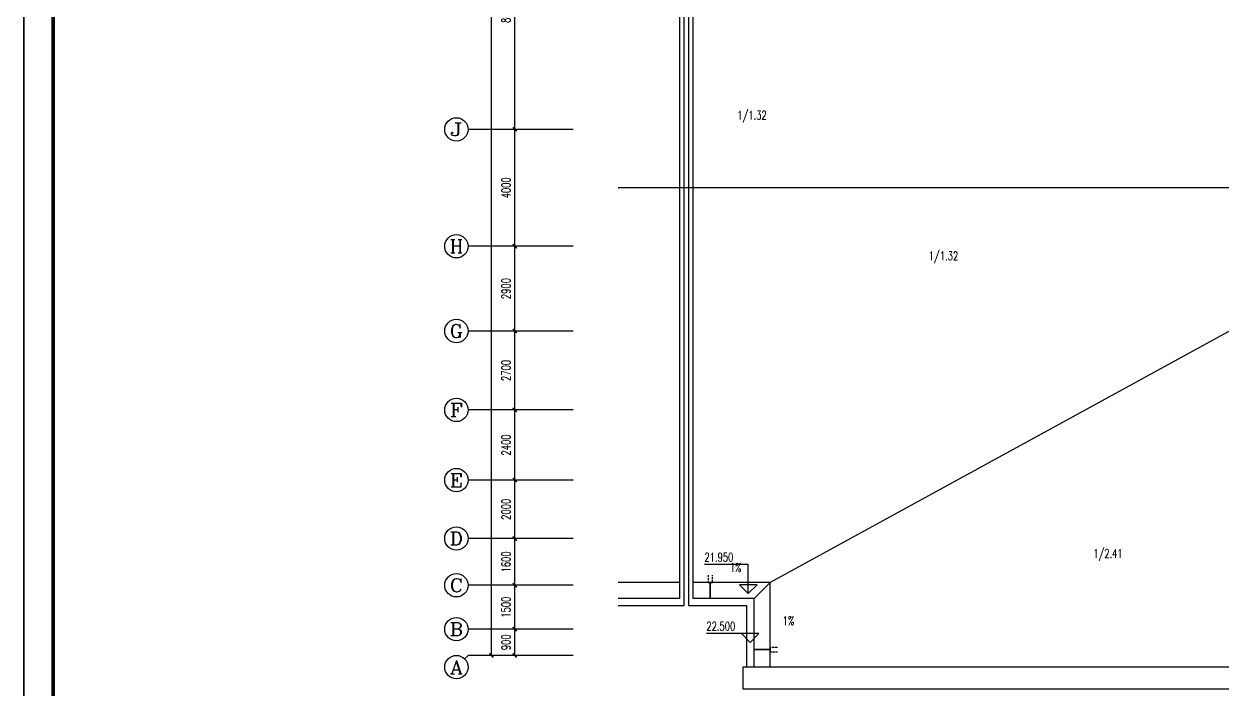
# Model space of a CAD drawing. Extents: x 190999 to 918899, y -200814 to 215286.
# Drawn here: x 834799 to 875821, y -181646 to -158890 of the extents above; entities that cross this region are included whole.
import ezdxf
from ezdxf.enums import TextEntityAlignment as Align

# ---------------------------------------------------------------- set-up
doc = ezdxf.new("R2010")
doc.units = 0
doc.header["$LTSCALE"] = 1000
doc.header["$MEASUREMENT"] = 0
doc.linetypes.add('DASH', pattern=[0.35, 0.25, -0.1])
doc.layers.get('Defpoints').update_dxf_attribs({"color": 1})
for name, color, linetype in [('AXIS', 3, 'Continuous'), ('AXIS_TEXT', 7, 'Continuous'), ('DIM_ELEV', 3, 'Continuous'), ('PUB_TEXT', 7, 'Continuous'), ('ROOF', 4, 'Continuous'), ('图框', 189, 'Continuous'), ('屋面排水', 4, 'Continuous'), ('雨水管口', 6, 'Continuous')]:
    doc.layers.add(name, color=color, linetype=linetype)
doc.styles.add('_TCH_AXIS', font='COMPLEX', dxfattribs={"bigfont": 'GBCBIG'})
doc.styles.add('_TCH_DIM', font='SIMPLEX', dxfattribs={"bigfont": 'GBCBIG'})
doc.styles.add('COMPLEX', font='COMPLEX')
doc.styles.add('DIM_FONT', font='SIMPLEX', dxfattribs={"width": 0.7, "bigfont": 'GBCBIG'})
doc.dimstyles.new('DIMN', dxfattribs={"dimtxt": 300, "dimasz": 100, "dimexe": 250, "dimexo": 300, "dimgap": 150, "dimtad": 1, "dimdec": 0, "dimzin": 0, "dimdsep": 46, "dimtxsty": 'DIM_FONT', "dimblk": 'ARCHTICK', "dimcen": 0.09, "dimclrt": 7, "dimazin": 2, "dimtfac": 1, "dimtdec": 0, "dimtix": 1, "dimtmove": 2, "dimatfit": 3, "dimfxl": 0, "dimtolj": 1, "dimtzin": 0, "dimarcsym": 0})

# ---------------------------------------------------------------- blocks, each defined once
blk = doc.blocks.new('TJAD_TK_A0')
at = {"layer": '图框'}
for p, q in [((2162, 399.3), (973, 399.3)), ((973, -441.7), (2162, -441.7))]:
    blk.add_line(p, q, dxfattribs=at)
at = {"layer": '图框', "const_width": 1.2}
blk.add_lwpolyline([(2152, -431.7), (2152, 389.3), (998, 389.3), (998, -431.7)], close=True, dxfattribs=at)
blk = doc.blocks.new('_ArchTick')
at = {"const_width": 0.5}
blk.add_lwpolyline([(-0.7, -0.7), (0.7, 0.7)], dxfattribs=at)
blk = doc.blocks.new('*D1819')
at = {"layer": 'AXIS', "color": 0, "lineweight": -2}
for p, q in [((852399, -179596), (851354, -179596)), ((851604, -180496), (851604, -179596)), ((852399, -180496), (851354, -180496))]:
    blk.add_line(p, q, dxfattribs=at)
at = {"layer": 'Defpoints', "color": 0}
for p in [(851604, -179596), (852699, -179596), (852699, -180496)]:
    blk.add_point(p, dxfattribs=at)
at = {"layer": 'AXIS', "color": 0, "lineweight": -2, "xscale": 100, "yscale": 100, "zscale": 100}
for p, rotation in [((851604, -179596), 90), ((851604, -180496), 270)]:
    blk.add_blockref('_ArchTick', p, dxfattribs=dict(at, rotation=rotation))
at = {"layer": 'AXIS', "color": 7, "insert": (851304, -180046), "char_height": 300, "attachment_point": 5, "rotation": 90, "style": 'DIM_FONT'}
blk.add_mtext('\\A1;900', dxfattribs=at)
blk = doc.blocks.new('*D1820')
at = {"layer": 'AXIS', "color": 0, "lineweight": -2}
for p, q in [((852399, -178096), (851354, -178096)), ((851604, -179596), (851604, -178096)), ((852399, -179596), (851354, -179596))]:
    blk.add_line(p, q, dxfattribs=at)
at = {"layer": 'Defpoints', "color": 0}
for p in [(851604, -178096), (852699, -178096), (852699, -179596)]:
    blk.add_point(p, dxfattribs=at)
at = {"layer": 'AXIS', "color": 0, "lineweight": -2, "xscale": 100, "yscale": 100, "zscale": 100}
for p, rotation in [((851604, -178096), 90), ((851604, -179596), 270)]:
    blk.add_blockref('_ArchTick', p, dxfattribs=dict(at, rotation=rotation))
at = {"layer": 'AXIS', "color": 7, "insert": (851304, -178846), "char_height": 300, "attachment_point": 5, "rotation": 90, "style": 'DIM_FONT'}
blk.add_mtext('\\A1;1500', dxfattribs=at)
blk = doc.blocks.new('*D1821')
at = {"layer": 'AXIS', "color": 0, "lineweight": -2}
for p, q in [((852399, -176496), (851354, -176496)), ((851604, -178096), (851604, -176496)), ((852399, -178096), (851354, -178096))]:
    blk.add_line(p, q, dxfattribs=at)
at = {"layer": 'Defpoints', "color": 0}
for p in [(851604, -176496), (852699, -176496), (852699, -178096)]:
    blk.add_point(p, dxfattribs=at)
at = {"layer": 'AXIS', "color": 0, "lineweight": -2, "xscale": 100, "yscale": 100, "zscale": 100}
for p, rotation in [((851604, -176496), 90), ((851604, -178096), 270)]:
    blk.add_blockref('_ArchTick', p, dxfattribs=dict(at, rotation=rotation))
at = {"layer": 'AXIS', "color": 7, "insert": (851304, -177296), "char_height": 300, "attachment_point": 5, "rotation": 90, "style": 'DIM_FONT'}
blk.add_mtext('\\A1;1600', dxfattribs=at)
blk = doc.blocks.new('*D1822')
at = {"layer": 'AXIS', "color": 0, "lineweight": -2}
for p, q in [((852399, -174496), (851354, -174496)), ((851604, -176496), (851604, -174496)), ((852399, -176496), (851354, -176496))]:
    blk.add_line(p, q, dxfattribs=at)
at = {"layer": 'Defpoints', "color": 0}
for p in [(851604, -174496), (852699, -174496), (852699, -176496)]:
    blk.add_point(p, dxfattribs=at)
at = {"layer": 'AXIS', "color": 0, "lineweight": -2, "xscale": 100, "yscale": 100, "zscale": 100}
for p, rotation in [((851604, -174496), 90), ((851604, -176496), 270)]:
    blk.add_blockref('_ArchTick', p, dxfattribs=dict(at, rotation=rotation))
at = {"layer": 'AXIS', "color": 7, "insert": (851304, -175496), "char_height": 300, "attachment_point": 5, "rotation": 90, "style": 'DIM_FONT'}
blk.add_mtext('\\A1;2000', dxfattribs=at)
blk = doc.blocks.new('*D1823')
at = {"layer": 'AXIS', "color": 0, "lineweight": -2}
for p, q in [((852399, -172096), (851354, -172096)), ((851604, -174496), (851604, -172096)), ((852399, -174496), (851354, -174496))]:
    blk.add_line(p, q, dxfattribs=at)
at = {"layer": 'Defpoints', "color": 0}
for p in [(851604, -172096), (852699, -172096), (852699, -174496)]:
    blk.add_point(p, dxfattribs=at)
at = {"layer": 'AXIS', "color": 0, "lineweight": -2, "xscale": 100, "yscale": 100, "zscale": 100}
for p, rotation in [((851604, -172096), 90), ((851604, -174496), 270)]:
    blk.add_blockref('_ArchTick', p, dxfattribs=dict(at, rotation=rotation))
at = {"layer": 'AXIS', "color": 7, "insert": (851304, -173296), "char_height": 300, "attachment_point": 5, "rotation": 90, "style": 'DIM_FONT'}
blk.add_mtext('\\A1;2400', dxfattribs=at)
blk = doc.blocks.new('*D1824')
at = {"layer": 'AXIS', "color": 0, "lineweight": -2}
for p, q in [((852399, -169396), (851354, -169396)), ((851604, -172096), (851604, -169396)), ((852399, -172096), (851354, -172096))]:
    blk.add_line(p, q, dxfattribs=at)
at = {"layer": 'Defpoints', "color": 0}
for p in [(851604, -169396), (852699, -169396), (852699, -172096)]:
    blk.add_point(p, dxfattribs=at)
at = {"layer": 'AXIS', "color": 0, "lineweight": -2, "xscale": 100, "yscale": 100, "zscale": 100}
for p, rotation in [((851604, -169396), 90), ((851604, -172096), 270)]:
    blk.add_blockref('_ArchTick', p, dxfattribs=dict(at, rotation=rotation))
at = {"layer": 'AXIS', "color": 7, "insert": (851304, -170746), "char_height": 300, "attachment_point": 5, "rotation": 90, "style": 'DIM_FONT'}
blk.add_mtext('\\A1;2700', dxfattribs=at)
blk = doc.blocks.new('*D1825')
at = {"layer": 'AXIS', "color": 0, "lineweight": -2}
for p, q in [((852399, -166496), (851354, -166496)), ((851604, -169396), (851604, -166496)), ((852399, -169396), (851354, -169396))]:
    blk.add_line(p, q, dxfattribs=at)
at = {"layer": 'Defpoints', "color": 0}
for p in [(851604, -166496), (852699, -166496), (852699, -169396)]:
    blk.add_point(p, dxfattribs=at)
at = {"layer": 'AXIS', "color": 0, "lineweight": -2, "xscale": 100, "yscale": 100, "zscale": 100}
for p, rotation in [((851604, -166496), 90), ((851604, -169396), 270)]:
    blk.add_blockref('_ArchTick', p, dxfattribs=dict(at, rotation=rotation))
at = {"layer": 'AXIS', "color": 7, "insert": (851304, -167946), "char_height": 300, "attachment_point": 5, "rotation": 90, "style": 'DIM_FONT'}
blk.add_mtext('\\A1;2900', dxfattribs=at)
blk = doc.blocks.new('*D1826')
at = {"layer": 'AXIS', "color": 0, "lineweight": -2}
for p, q in [((852399, -162496), (851354, -162496)), ((851604, -166496), (851604, -162496)), ((852399, -166496), (851354, -166496))]:
    blk.add_line(p, q, dxfattribs=at)
at = {"layer": 'Defpoints', "color": 0}
for p in [(851604, -162496), (852699, -162496), (852699, -166496)]:
    blk.add_point(p, dxfattribs=at)
at = {"layer": 'AXIS', "color": 0, "lineweight": -2, "xscale": 100, "yscale": 100, "zscale": 100}
for p, rotation in [((851604, -162496), 90), ((851604, -166496), 270)]:
    blk.add_blockref('_ArchTick', p, dxfattribs=dict(at, rotation=rotation))
at = {"layer": 'AXIS', "color": 7, "insert": (851304, -164496), "char_height": 300, "attachment_point": 5, "rotation": 90, "style": 'DIM_FONT'}
blk.add_mtext('\\A1;4000', dxfattribs=at)
blk = doc.blocks.new('*D1827')
at = {"layer": 'AXIS', "color": 0, "lineweight": -2}
for p, q in [((852399, -154496), (851354, -154496)), ((851604, -162496), (851604, -154496)), ((852399, -162496), (851354, -162496))]:
    blk.add_line(p, q, dxfattribs=at)
at = {"layer": 'Defpoints', "color": 0}
for p in [(851604, -154496), (852699, -154496), (852699, -162496)]:
    blk.add_point(p, dxfattribs=at)
at = {"layer": 'AXIS', "color": 0, "lineweight": -2, "xscale": 100, "yscale": 100, "zscale": 100}
for p, rotation in [((851604, -154496), 90), ((851604, -162496), 270)]:
    blk.add_blockref('_ArchTick', p, dxfattribs=dict(at, rotation=rotation))
at = {"layer": 'AXIS', "color": 7, "insert": (851304, -158496), "char_height": 300, "attachment_point": 5, "rotation": 90, "style": 'DIM_FONT'}
blk.add_mtext('\\A1;8000', dxfattribs=at)
blk = doc.blocks.new('*D1846')
at = {"layer": 'AXIS', "color": 0, "lineweight": -2}
for p, q in [((852399, -92496), (850554, -92496)), ((850804, -180496), (850804, -92496)), ((852399, -180496), (850554, -180496))]:
    blk.add_line(p, q, dxfattribs=at)
at = {"layer": 'Defpoints', "color": 0}
for p in [(850804, -92496), (852699, -92496), (852699, -180496)]:
    blk.add_point(p, dxfattribs=at)
at = {"layer": 'AXIS', "color": 0, "lineweight": -2, "xscale": 100, "yscale": 100, "zscale": 100}
for p, rotation in [((850804, -92496), 90), ((850804, -180496), 270)]:
    blk.add_blockref('_ArchTick', p, dxfattribs=dict(at, rotation=rotation))
at = {"layer": 'AXIS', "color": 7, "insert": (850504, -136496), "char_height": 300, "attachment_point": 5, "rotation": 90, "style": 'DIM_FONT'}
blk.add_mtext('\\A1;88000', dxfattribs=at)
blk = doc.blocks.new('_AXISO')
blk.add_circle((0, 0), 0.5)
at = {"layer": 'AXIS_TEXT', "style": 'COMPLEX', "width": 1.041667}
blk.add_attdef('A', text='', height=0.56, dxfattribs=at).set_placement((-0.25, -0.28), (0.25, -0.28), align=Align.FIT)

msp = doc.modelspace()

# ---------------------------------------------------------------- linework, layer by layer
at = {"layer": 'AXIS'}
for p, q in [((853598.5, -162496.3), (850004.1, -162496.3)), ((853598.5, -166496.3), (850004.1, -166496.3)), ((853598.5, -169396.3), (850004.1, -169396.3)), ((853598.5, -172096.3), (850004.1, -172096.3)), ((853598.5, -174496.3), (850004.1, -174496.3)), ((853598.5, -176496.3), (850004.1, -176496.3)), ((853598.5, -178096.3), (850004.1, -178096.3)), ((853598.5, -179596.3), (850004.1, -179596.3)), ((849886.9, -180613.5), (850004.1, -180496.3)), ((853598.5, -180496.3), (850004.1, -180496.3))]:
    msp.add_line(p, q, dxfattribs=at)
at = {"layer": 'DIM_ELEV'}
for p, q in [((859598.4, -177388.9), (858098.4, -177388.9)), ((859598.4, -178381.3), (859598.4, -177388.9)), ((859598.4, -178381.3), (859298.4, -178081.3)), ((859898.4, -178081.3), (859298.4, -178081.3)), ((859598.4, -178381.3), (859898.4, -178081.3)), ((859964.5, -179750.8), (858164.5, -179750.8)), ((859664.5, -180050.8), (859364.5, -179750.8)), ((859664.5, -180050.8), (859964.5, -179750.8))]:
    msp.add_line(p, q, dxfattribs=at)
at = {"layer": 'ROOF'}
for p, q in [((857548.5, -150046.3), (857548.5, -178796.3)), ((857698.5, -149796.3), (857698.5, -178546.3)), ((857248.5, -150446.3), (857248.5, -178546.3)), ((857398.5, -150196.3), (857398.5, -178796.3)), ((876848.5, -164496.3), (855148.5, -164496.3)), ((876848.5, -168974.9), (860348.8, -177996.3)), ((857248.5, -177996.3), (855148.5, -177996.3)), ((860348.8, -177996.3), (857698.5, -177996.3)), ((860348.8, -180895.9), (860348.8, -177996.3)), ((857248.5, -178546.3), (855148.5, -178546.3)), ((857398.5, -178796.3), (855148.5, -178796.3)), ((859548.8, -178796.3), (857548.5, -178796.3)), ((859798.8, -178546.3), (857698.5, -178546.3)), ((859548.8, -180895.9), (859548.8, -178796.3)), ((859798.8, -180895.9), (859798.8, -178546.3)), ((859411.9, -180895.9), (859411.9, -181645.9)), ((876848.5, -180895.9), (859411.9, -180895.9)), ((876848.5, -181645.9), (859411.9, -181645.9))]:
    msp.add_line(p, q, dxfattribs=at)
at = {"layer": '屋面排水'}
for points in [[(859711.9, -161651.1, 0, 0, 0), (859711.9, -159351.2, 80, 0, 0), (859711.9, -159051.2, 0, 0, 0)], [(866269.6, -167341.5, 0, 0, 0), (866269.6, -169641.4, 80, 0, 0), (866269.6, -169941.4, 0, 0, 0)], [(871201.1, -177009.6, 0, 0, 0), (868901.2, -177009.6, 80, 0, 0), (868601.2, -177009.6, 0, 0, 0)], [(859634.3, -178304.5, 0, 0, 0), (858851.7, -178304.5, 80, 0, 0), (858551.7, -178304.5, 0, 0, 0)], [(860093.2, -178791.3, 0, 0, 0), (860093.2, -179573.9, 80, 0, 0), (860093.2, -179873.9, 0, 0, 0)]]:
    msp.add_lwpolyline(points, format="xyseb", dxfattribs=at)
at = {"layer": '雨水管口', "ltscale": 0.3}
msp.add_line((859798.8, -178546.3), (860348.8, -177996.3), dxfattribs=at)
at = {"layer": '雨水管口', "linetype": 'DASH', "ltscale": 0.3}
for points in [[(858223.5, -177746.3), (858223.5, -177996.3), (858373.5, -177996.3), (858373.5, -177746.3)], [(860598.8, -180220.9), (860348.8, -180220.9), (860348.8, -180370.9), (860598.8, -180370.9)]]:
    msp.add_lwpolyline(points, dxfattribs=at)
at = {"layer": '雨水管口', "ltscale": 0.3}
for points in [[(858298.5, -177996.3), (858298.5, -178546.3), (858298.5, -177996.3)], [(860348.8, -180295.9), (859798.8, -180295.9), (860348.8, -180295.9)]]:
    msp.add_lwpolyline(points, close=True, dxfattribs=at)

# ---------------------------------------------------------------- block references
at = {"layer": 'AXIS'}
ref = msp.add_blockref('_AXISO', (849604.1, -162496.3), dxfattribs=dict(at, xscale=800, yscale=800, zscale=800))
ref.add_attrib('A', 'J', dxfattribs={"layer": 'AXIS_TEXT', "height": 452.5, "style": '_TCH_AXIS', "width": 1.909091}).set_placement((849377.8, -162722.6), (849830.4, -162722.6), align=Align.FIT)
ref = msp.add_blockref('_AXISO', (849604.1, -166496.3), dxfattribs=dict(at, xscale=800, yscale=800, zscale=800))
ref.add_attrib('A', 'H', dxfattribs={"layer": 'AXIS_TEXT', "height": 452.5, "style": '_TCH_AXIS', "width": 1.05}).set_placement((849377.8, -166722.6), (849830.4, -166722.6), align=Align.FIT)
ref = msp.add_blockref('_AXISO', (849604.1, -169396.3), dxfattribs=dict(at, xscale=800, yscale=800, zscale=800))
ref.add_attrib('A', 'G', dxfattribs={"layer": 'AXIS_TEXT', "height": 452.5, "style": '_TCH_AXIS', "width": 1.166667}).set_placement((849377.8, -169622.6), (849830.4, -169622.6), align=Align.FIT)
ref = msp.add_blockref('_AXISO', (849604.1, -172096.3), dxfattribs=dict(at, xscale=800, yscale=800, zscale=800))
ref.add_attrib('A', 'F', dxfattribs={"layer": 'AXIS_TEXT', "height": 452.5, "style": '_TCH_AXIS', "width": 1.3125}).set_placement((849377.8, -172322.6), (849830.4, -172322.6), align=Align.FIT)
ref = msp.add_blockref('_AXISO', (849604.1, -174496.3), dxfattribs=dict(at, xscale=800, yscale=800, zscale=800))
ref.add_attrib('A', 'E', dxfattribs={"layer": 'AXIS_TEXT', "height": 452.5, "style": '_TCH_AXIS', "width": 1.3125}).set_placement((849377.8, -174722.6), (849830.4, -174722.6), align=Align.FIT)
ref = msp.add_blockref('_AXISO', (849604.1, -176496.3), dxfattribs=dict(at, xscale=800, yscale=800, zscale=800))
ref.add_attrib('A', 'D', dxfattribs={"layer": 'AXIS_TEXT', "height": 452.5, "style": '_TCH_AXIS', "width": 1.235294}).set_placement((849377.8, -176722.6), (849830.4, -176722.6), align=Align.FIT)
ref = msp.add_blockref('_AXISO', (849604.1, -178096.3), dxfattribs=dict(at, xscale=800, yscale=800, zscale=800))
ref.add_attrib('A', 'C', dxfattribs={"layer": 'AXIS_TEXT', "height": 452.5, "style": '_TCH_AXIS', "width": 1.4}).set_placement((849377.8, -178322.6), (849830.4, -178322.6), align=Align.FIT)
ref = msp.add_blockref('_AXISO', (849604.1, -179596.3), dxfattribs=dict(at, xscale=800, yscale=800, zscale=800))
ref.add_attrib('A', 'B', dxfattribs={"layer": 'AXIS_TEXT', "height": 452.5, "style": '_TCH_AXIS', "width": 1.235294}).set_placement((849377.8, -179822.6), (849830.4, -179822.6), align=Align.FIT)
ref = msp.add_blockref('_AXISO', (849604.1, -180896.3), dxfattribs=dict(at, xscale=800, yscale=800, zscale=800))
ref.add_attrib('A', 'A', dxfattribs={"layer": 'AXIS_TEXT', "height": 452.5, "style": '_TCH_AXIS', "width": 1.166667}).set_placement((849377.8, -181122.6), (849830.4, -181122.6), align=Align.FIT)
at = {"layer": '图框', "xscale": 100, "yscale": 100, "zscale": 100, "rotation": 270}
for p in [(794868.8, 15386.5), (878968.8, 15386.5)]:
    msp.add_blockref('TJAD_TK_A0', p, dxfattribs=at)

# ---------------------------------------------------------------- texts
at = {"layer": 'PUB_TEXT', "style": '_TCH_DIM', "width": 0.705882}
for s, p in [('1/1.32', (859221.9, -162158.4)), ('1/1.32', (865779.6, -166975.9)), ('1/2.41', (871410.9, -177158.4)), ('21.950', (858098.4, -177284.1)), ('1%', (858968.5, -177634.2)), ('1%', (860777.5, -179457.2)), ('22.500', (858164.5, -179645.9))]:
    msp.add_text(s, height=297.5, dxfattribs=at).set_placement(p)

# ---------------------------------------------------------------- dimensions: what is measured, and where the dimension line sits
at = {"layer": 'AXIS'}
for p1, p2, distance, picture, middle in [((852698.5, -180496.3), (852698.5, -92496.3), 1894.4, '*D1846', (850504.1, -136496.3)), ((852698.5, -162496.3), (852698.5, -154496.3), 1094.4, '*D1827', (851304.1, -158496.3)), ((852698.5, -166496.3), (852698.5, -162496.3), 1094.4, '*D1826', (851304.1, -164496.3)), ((852698.5, -169396.3), (852698.5, -166496.3), 1094.4, '*D1825', (851304.1, -167946.3)), ((852698.5, -172096.3), (852698.5, -169396.3), 1094.4, '*D1824', (851304.1, -170746.3)), ((852698.5, -174496.3), (852698.5, -172096.3), 1094.4, '*D1823', (851304.1, -173296.3)), ((852698.5, -176496.3), (852698.5, -174496.3), 1094.4, '*D1822', (851304.1, -175496.3)), ((852698.5, -178096.3), (852698.5, -176496.3), 1094.4, '*D1821', (851304.1, -177296.3)), ((852698.5, -179596.3), (852698.5, -178096.3), 1094.4, '*D1820', (851304.1, -178846.3)), ((852698.5, -180496.3), (852698.5, -179596.3), 1094.4, '*D1819', (851304.1, -180046.3))]:
    dim = msp.add_aligned_dim(p1=p1, p2=p2, distance=distance, dimstyle='DIMN', dxfattribs=at)
    dim.commit()
    dim.dimension.update_dxf_attribs({"geometry": picture, "text_midpoint": middle})

doc.saveas('drawing.dxf')
